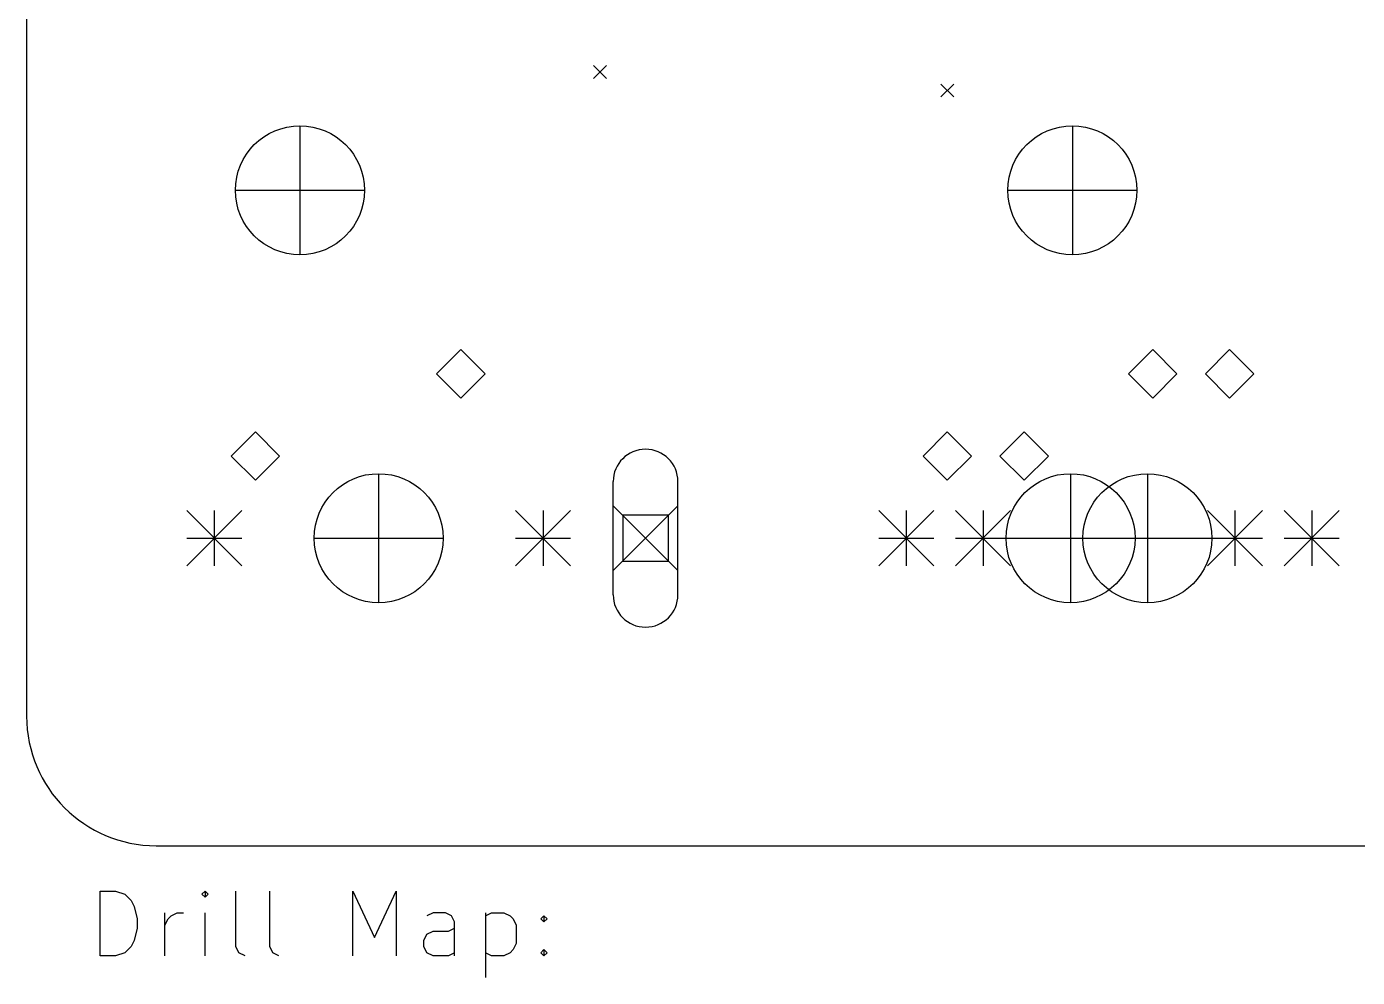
# Model space of a CAD drawing. Extents: x -1 to 313, y -136 to 2.
# Drawn here: x 1 to 42.13, y -99.12 to -69.73 of the extents above; entities that cross this region are included whole.
import ezdxf

# ---------------------------------------------------------------- set-up
doc = ezdxf.new("R2010")
doc.units = 0
doc.layers.add('BLACK', color=7, linetype='CONTINUOUS')

msp = doc.modelspace()

# ---------------------------------------------------------------- linework, layer by layer
at = {"layer": 'BLACK', "linetype": 'CONTINUOUS'}
for p, q in [((1, -3), (1, -91.0503)), ((18.5192, -70.933), (18.9192, -71.333)), ((18.9192, -70.933), (18.5192, -71.333)), ((29.2575, -71.5057), (29.6575, -71.9057)), ((29.6575, -71.5057), (29.2575, -71.9057)), ((9.44825, -72.7961), (9.44825, -76.7839)), ((33.3242, -72.7961), (33.3242, -76.7839)), ((7.45435, -74.79), (11.4421, -74.79)), ((31.3303, -74.79), (35.3181, -74.79)), ((14.4212, -79.7157), (13.6719, -80.465)), ((15.1705, -80.465), (14.4212, -79.7157)), ((35.8075, -79.7157), (35.0582, -80.465)), ((36.5568, -80.465), (35.8075, -79.7157)), ((38.1838, -79.7158), (37.4345, -80.4651)), ((38.9331, -80.4651), (38.1838, -79.7158)), ((13.6719, -80.465), (14.4212, -81.2143)), ((14.4212, -81.2143), (15.1705, -80.465)), ((35.0582, -80.465), (35.8075, -81.2143)), ((35.8075, -81.2143), (36.5568, -80.465)), ((37.4345, -80.4651), (38.1838, -81.2144)), ((38.1838, -81.2144), (38.9331, -80.4651)), ((8.07125, -82.2557), (7.32195, -83.005)), ((8.82055, -83.005), (8.07125, -82.2557)), ((29.4575, -82.2557), (28.7082, -83.005)), ((30.2068, -83.005), (29.4575, -82.2557)), ((31.8338, -82.2558), (31.0845, -83.0051)), ((32.5831, -83.0051), (31.8338, -82.2558)), ((7.32195, -83.005), (8.07125, -83.7543)), ((8.07125, -83.7543), (8.82055, -83.005)), ((28.7082, -83.005), (29.4575, -83.7543)), ((29.4575, -83.7543), (30.2068, -83.005)), ((31.0845, -83.0051), (31.8338, -83.7544)), ((31.8338, -83.7544), (32.5831, -83.0051)), ((11.8812, -83.5511), (11.8812, -87.5389)), ((19.1312, -87.295), (19.1312, -83.795)), ((21.1312, -87.295), (21.1312, -83.795)), ((33.2675, -83.5511), (33.2675, -87.5389)), ((35.6438, -83.5512), (35.6438, -87.539)), ((5.95035, -84.6941), (7.65215, -86.3959)), ((7.65215, -84.6941), (5.95035, -86.3959)), ((6.80125, -84.6941), (6.80125, -86.3959)), ((16.1104, -84.6941), (17.8121, -86.3959)), ((17.8121, -84.6941), (16.1104, -86.3959)), ((16.9612, -84.6941), (16.9612, -86.3959)), ((19.1312, -84.545), (21.1312, -86.545)), ((21.1312, -84.545), (19.1312, -86.545)), ((27.3366, -84.6941), (29.0384, -86.3959)), ((29.0384, -84.6941), (27.3366, -86.3959)), ((28.1875, -84.6941), (28.1875, -86.3959)), ((29.7129, -84.6942), (31.4147, -86.396)), ((31.4147, -84.6942), (29.7129, -86.396)), ((30.5638, -84.6942), (30.5638, -86.396)), ((37.4966, -84.6941), (39.1984, -86.3959)), ((39.1984, -84.6941), (37.4966, -86.3959)), ((38.3475, -84.6941), (38.3475, -86.3959)), ((39.8729, -84.6942), (41.5747, -86.396)), ((41.5747, -84.6942), (39.8729, -86.396)), ((40.7238, -84.6942), (40.7238, -86.396)), ((20.8384, -84.8379), (19.4241, -84.8379)), ((19.4241, -84.8379), (19.4241, -86.2521)), ((20.8384, -86.2521), (20.8384, -84.8379)), ((5.95035, -85.545), (7.65215, -85.545)), ((9.88735, -85.545), (13.8751, -85.545)), ((16.1104, -85.545), (17.8121, -85.545)), ((27.3366, -85.545), (29.0384, -85.545)), ((29.7129, -85.5451), (31.4147, -85.5451)), ((31.2736, -85.545), (35.2614, -85.545)), ((33.6499, -85.5451), (37.6377, -85.5451)), ((37.4966, -85.545), (39.1984, -85.545)), ((39.8729, -85.5451), (41.5747, -85.5451)), ((19.4241, -86.2521), (20.8384, -86.2521)), ((5, -95.0503), (308.966, -95.0503)), ((3.27619, -98.455), (3.27619, -96.455)), ((3.27619, -96.455), (3.75238, -96.455)), ((3.75238, -96.455), (4.0381, -96.5503)), ((4.0381, -96.5503), (4.22857, -96.7407)), ((6.51429, -96.455), (6.41905, -96.5503)), ((6.41905, -96.5503), (6.51429, -96.6455)), ((6.60952, -96.5503), (6.51429, -96.455)), ((6.51429, -96.455), (6.51429, -96.6455)), ((6.51429, -96.6455), (6.60952, -96.5503)), ((7.46667, -98.1693), (7.46667, -96.455)), ((8.51428, -98.1693), (8.51428, -96.455)), ((11.0857, -98.455), (11.0857, -96.455)), ((11.0857, -96.455), (11.7524, -97.8836)), ((11.7524, -97.8836), (12.419, -96.455)), ((12.419, -96.455), (12.419, -98.455)), ((4.22857, -96.7407), (4.32381, -96.9312)), ((4.32381, -96.9312), (4.41905, -97.3122)), ((4.41905, -97.3122), (4.41905, -97.5979)), ((5.27619, -98.455), (5.27619, -97.1217)), ((5.27619, -97.5026), (5.37143, -97.3122)), ((5.37143, -97.3122), (5.46667, -97.2169)), ((5.46667, -97.2169), (5.65714, -97.1217)), ((5.65714, -97.1217), (5.84762, -97.1217)), ((6.51429, -98.455), (6.51429, -97.1217)), ((13.5619, -97.1217), (13.3714, -97.2169)), ((13.9429, -97.1217), (13.5619, -97.1217)), ((14.1333, -97.2169), (13.9429, -97.1217)), ((14.2286, -97.4074), (14.1333, -97.2169)), ((14.2286, -98.455), (14.2286, -97.4074)), ((15.181, -97.1217), (15.181, -99.1217)), ((15.181, -97.2169), (15.3714, -97.1217)), ((15.3714, -97.1217), (15.7524, -97.1217)), ((15.7524, -97.1217), (15.9429, -97.2169)), ((15.9429, -97.2169), (16.0381, -97.3122)), ((16.0381, -97.3122), (16.1333, -97.5026)), ((16.8952, -97.3122), (16.9905, -97.2169)), ((16.9905, -97.4074), (16.8952, -97.3122)), ((16.9905, -97.2169), (17.0857, -97.3122)), ((16.9905, -97.2169), (16.9905, -97.4074)), ((17.0857, -97.3122), (16.9905, -97.4074)), ((4.41905, -97.5979), (4.32381, -97.9788)), ((13.2762, -97.9788), (13.3714, -97.7884)), ((13.3714, -97.7884), (13.5619, -97.6931)), ((13.5619, -97.6931), (14.0381, -97.6931)), ((14.0381, -97.6931), (14.2286, -97.5979)), ((16.1333, -97.5026), (16.1333, -98.0741)), ((4.22857, -98.1693), (4.0381, -98.3598)), ((4.32381, -97.9788), (4.22857, -98.1693)), ((7.5619, -98.3598), (7.46667, -98.1693)), ((8.60952, -98.3598), (8.51428, -98.1693)), ((13.2762, -98.1693), (13.2762, -97.9788)), ((13.3714, -98.3598), (13.2762, -98.1693)), ((16.0381, -98.2645), (15.9429, -98.3598)), ((16.1333, -98.0741), (16.0381, -98.2645)), ((16.8952, -98.3598), (16.9905, -98.2645)), ((16.9905, -98.2645), (17.0857, -98.3598)), ((16.9905, -98.2645), (16.9905, -98.455)), ((3.75238, -98.455), (3.27619, -98.455)), ((4.0381, -98.3598), (3.75238, -98.455)), ((7.75238, -98.455), (7.5619, -98.3598)), ((8.8, -98.455), (8.60952, -98.3598)), ((13.5619, -98.455), (13.3714, -98.3598)), ((14.0381, -98.455), (13.5619, -98.455)), ((14.2286, -98.3598), (14.0381, -98.455)), ((15.3714, -98.455), (15.181, -98.3598)), ((15.7524, -98.455), (15.3714, -98.455)), ((15.9429, -98.3598), (15.7524, -98.455)), ((16.9905, -98.455), (16.8952, -98.3598)), ((17.0857, -98.3598), (16.9905, -98.455))]:
    msp.add_line(p, q, dxfattribs=at)
at = {"layer": 'BLACK'}
for centre in [(9.44825, -74.79), (33.3242, -74.79), (11.8812, -85.545), (33.2675, -85.545), (35.6438, -85.5451)]:
    msp.add_circle(centre, 1.9939, dxfattribs=at)
for centre, radius, start, end in [((20.1312, -83.795), 1, 360, 540), ((20.1312, -87.295), 1, 180, 360), ((5, -91.0503), 4, 180, 270)]:
    msp.add_arc(centre, radius, start, end, dxfattribs=at)

doc.saveas('drawing.dxf')
